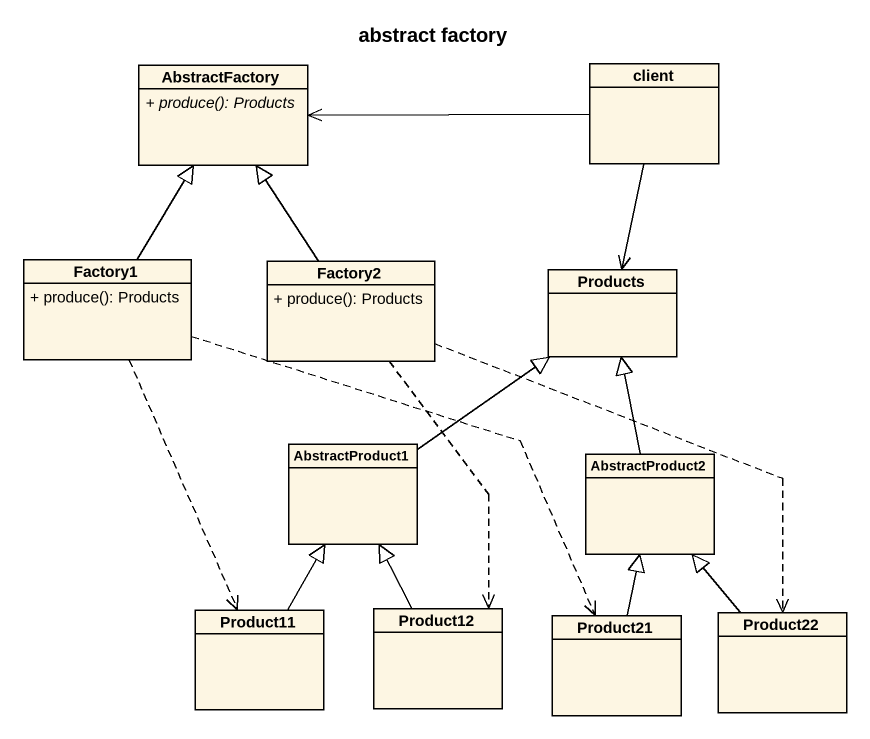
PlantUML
@startuml
title abstract factory
hide circle
hide empty members
skinparam classAttributeIconSize 0
class AbstractFactory {
  {abstract} + produce(): Products
}
class client
class Factory1 {
  + produce(): Products
}
class Factory2 {
  + produce(): Products
}
class Products
class AbstractProduct1
class AbstractProduct2
class Product11
class Product12
class Product21
class Product22
client -left-> AbstractFactory
client --> Products
Factory1 -up-|> AbstractFactory
Factory1 ..> Product11
Factory1 ..> Product21
Factory2 -up-|> AbstractFactory
Factory2 ..> Product12
Factory2 ..> Product22
AbstractProduct1 -up-|> Products
AbstractProduct2 -up-|> Products
Product11 -up-|> AbstractProduct1
Product12 -up-|> AbstractProduct1
Product21 -up-|> AbstractProduct2
Product22 -up-|> AbstractProduct2
@enduml
